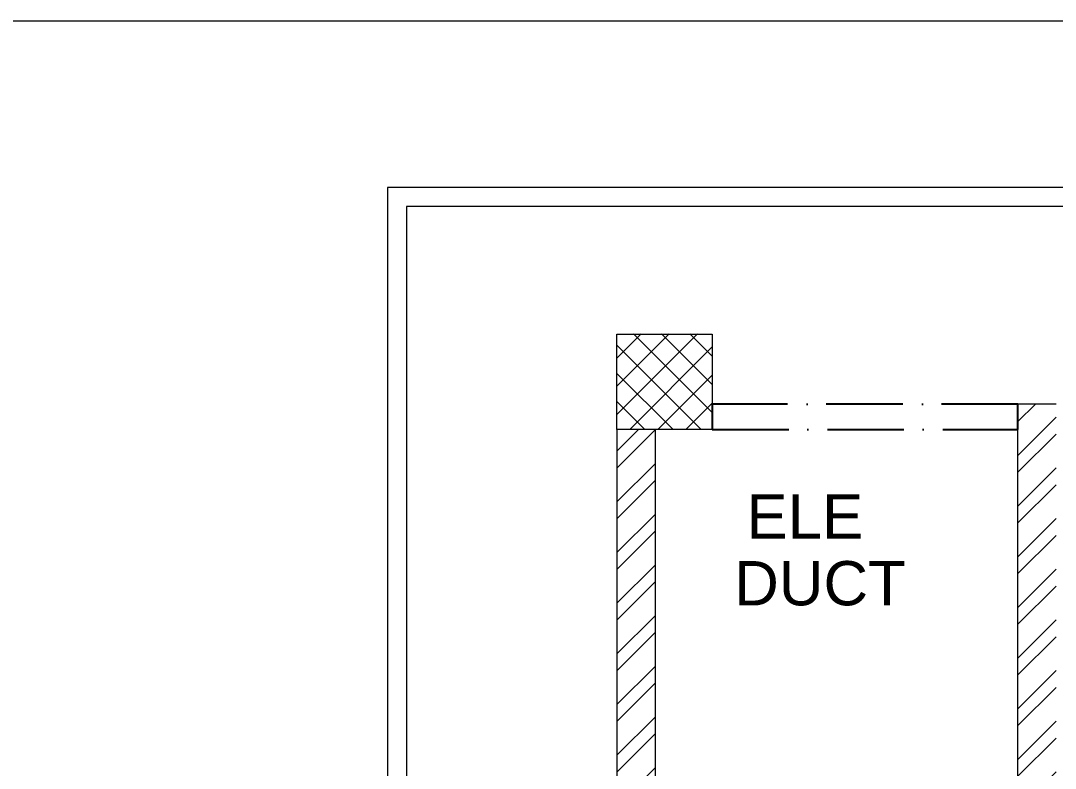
# Model space of a CAD drawing. Header units: inches. Extents: x 111501 to 134888, y 46021 to 52102.
# Drawn here: x 124951 to 125113.5, y 46566.3 to 46683.6 of the extents above; entities that cross this region are included whole.
import ezdxf
from ezdxf.enums import TextEntityAlignment as Align

# ---------------------------------------------------------------- set-up
doc = ezdxf.new("R2010")
doc.units = ezdxf.units.IN
doc.header["$MEASUREMENT"] = 0
doc.linetypes.add('ACAD_ISO10W100', pattern=[18, 12, -3, 0, -3])
for name, color, linetype, lineweight in [('column', 252, 'Continuous', 9), ('SHEET', 7, 'Continuous', 30), ('wall', 7, 'Continuous', 9)]:
    doc.layers.add(name, color=color, linetype=linetype, lineweight=lineweight)
doc.layers.add('D', color=251, linetype='Continuous')
doc.layers.add('RO', color=7, linetype='Continuous')
doc.styles.add('A', font='arial.ttf')
pattern_1 = [(45, (26166.3474, -364.1734), (-3.97747564, 3.97747564), []), (45, (26168.999, -364.1734), (-3.97747564, 3.97747564), [])]

msp = doc.modelspace()

# ---------------------------------------------------------------- hatches: boundary and pattern name
at = {"layer": 'column'}
h = msp.add_hatch(dxfattribs=at)
h.set_pattern_fill('ANSI37', color=256, scale=25, style=0)
h.set_pattern_definition([(45, (81218.292, -11103.6025), (-2.20970869, 2.20970869), []), (135, (81218.292, -11103.6025), (-2.20970869, -2.20970869), [])])
h.paths.add_polyline_path([(125044.65, 46630.48), (125044.65, 46619.48), (125055.65, 46619.48), (125055.65, 46630.48)])
h.paths.add_polyline_path([(125055.65, 46630.48), (125055.65, 46634.48), (125044.65, 46634.48), (125044.65, 46630.48)])
h.paths.add_polyline_path([(125055.65, 46619.48), (125059.65, 46619.48), (125059.65, 46630.48), (125055.65, 46630.48)])
h.paths.add_polyline_path([(125059.65, 46634.48), (125055.65, 46634.48), (125055.65, 46630.48), (125059.65, 46630.48)])
at = {"layer": 'wall', "lineweight": 0}
h = msp.add_hatch(dxfattribs=at)
h.set_pattern_fill('ANSI32', color=256, scale=15, style=0)
h.set_pattern_definition(pattern_1)
h.paths.add_polyline_path([(125052.65, 46532.64), (125107.65, 46532.64), (125107.65, 46619.43), (125107.65, 46623.43), (125113.65, 46623.43), (125113.65, 46619.43), (125113.65, 46532.64), (125187.65, 46532.64), (125187.65, 46524.64), (125113.65, 46524.64), (125113.65, 46452.64), (125132.15, 46452.64), (125132.15, 46444.64), (125107.65, 46444.64), (125107.65, 46452.64), (125107.65, 46480.64), (125107.65, 46524.64), (125076.33, 46524.64), (125061.08, 46524.64), (125052.65, 46524.64)])
h.paths.add_polyline_path([(125198.65, 46532.64), (125198.65, 46617.93), (125190.65, 46617.93), (125190.65, 46532.64)])
h.paths.add_polyline_path([(125198.65, 46452.64), (125198.65, 46524.64), (125190.65, 46524.64), (125190.65, 46452.64)])
h.paths.add_polyline_path([(125052.65, 46444.64), (125107.65, 46444.64), (125107.65, 46452.64), (125093.65, 46452.64), (125052.65, 46452.64)])
h.paths.add_polyline_path([(125190.65, 46444.64), (125190.65, 46452.64), (125172.15, 46452.64), (125172.15, 46444.64)])
h = msp.add_hatch(dxfattribs=at)
h.set_pattern_fill('ANSI32', color=256, scale=15, style=0)
h.set_pattern_definition(pattern_1)
h.paths.add_polyline_path([(125044.65, 46619.43), (125050.65, 46619.43), (125050.65, 46532.64), (125044.65, 46532.64)])

# ---------------------------------------------------------------- linework, layer by layer
at = {"layer": 'column'}
msp.add_lwpolyline([(125044.65, 46634.43), (125059.65, 46634.43), (125059.65, 46619.43), (125044.65, 46619.43)], close=True, dxfattribs=at)
at = {"layer": 'RO', "color": 7, "linetype": 'ACAD_ISO10W100'}
msp.add_lwpolyline([(125059.65, 46619.43), (125107.65, 46619.43), (125107.65, 46623.43), (125059.65, 46623.43)], close=True, dxfattribs=at)
at = {"layer": 'SHEET', "color": 0, "lineweight": 5, "ltscale": 25}
msp.add_lwpolyline([(124640.87, 46683.62), (125261.18, 46683.62), (125261.18, 46327.43), (124640.87, 46327.43)], close=True, dxfattribs=at)
at = {"layer": 'SHEET', "color": 0, "lineweight": 5, "ltscale": 25, "elevation": 2.27}
for points in [[(125008.63, 46357.77), (125237.5, 46357.77), (125237.5, 46657.45), (125008.63, 46657.45)], [(125011.61, 46360.75), (125234.51, 46360.75), (125234.51, 46654.47), (125011.61, 46654.47)]]:
    msp.add_lwpolyline(points, close=True, dxfattribs=at)
at = {"layer": 'wall'}
msp.add_line((125113.65, 46623.43), (125107.65, 46623.43), dxfattribs=at)
at = {"layer": 'wall', "lineweight": 0}
for p, q in [((125107.65, 46532.64), (125107.65, 46623.43)), ((125044.65, 46619.43), (125044.65, 46532.64)), ((125050.65, 46619.43), (125050.65, 46532.64))]:
    msp.add_line(p, q, dxfattribs=at)

# ---------------------------------------------------------------- texts
at = {"layer": 'D', "style": 'A'}
for s, p in [('ELE', (125074.19, 46602.32)), ('DUCT', (125076.57, 46591.84))]:
    msp.add_text(s, height=6.95, dxfattribs=at).set_placement(p, align=Align.CENTER)

doc.saveas('drawing.dxf')
